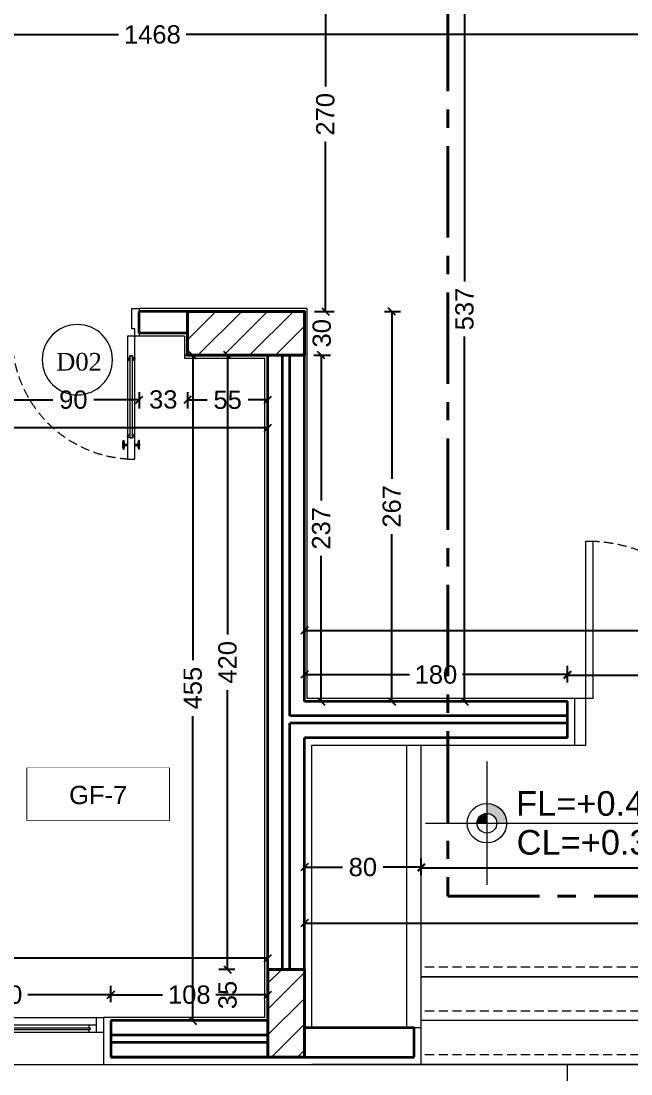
# Model space of a CAD drawing. Header units: inches. Extents: x -580639 to 179052, y 0 to 152898.
# Drawn here: x -344664 to -340492, y 130165 to 137366 of the extents above; entities that cross this region are included whole.
import ezdxf

# ---------------------------------------------------------------- set-up
doc = ezdxf.new("R2010")
doc.units = ezdxf.units.IN
doc.header["$LTSCALE"] = 500
doc.header["$MEASUREMENT"] = 0
doc.set_wipeout_variables(frame=1)
for name, pattern in [('ACAD_ISO03W100', [30, 12, -18]), ('CENTER', [2, 1.25, -0.25, 0.25, -0.25]), ('DASHDOTX2', [2, 1, -0.5, 0, -0.5]), ('HIDDEN2', [0.1875, 0.125, -0.0625])]:
    doc.linetypes.add(name, pattern=pattern)
for name, color, linetype, lineweight in [('1ATEXT', 3, 'Continuous', 20), ('A-0.2', 61, 'Continuous', 20), ('A-balc', 31, 'Continuous', 18), ('A-DOOR', 110, 'Continuous', 13), ('A-flor-sthn', 251, 'HIDDEN2', 9), ('A-wall', 52, 'Continuous', 35), ('col', 4, 'Continuous', 40), ('DIM', 8, 'Continuous', 18), ('fini', 11, 'Continuous', 13), ('ground floor', 8, 'Continuous', 20), ('Room reference', 50, 'Continuous', 13), ('WIN', 3, 'Continuous', 18)]:
    doc.layers.add(name, color=color, linetype=linetype, lineweight=lineweight)
doc.styles.add('50', font='arial.ttf', dxfattribs={"height": 125})
doc.styles.add('CURENT', font='sanss___.ttf')
doc.styles.add('ROMANS 2', font='times.ttf')
doc.dimstyles.new('DIM', dxfattribs={"dimscale": 50, "dimtxt": 125, "dimasz": 1, "dimexe": 1.2, "dimexo": 1, "dimgap": 1, "dimtad": 0, "dimtoh": 1, "dimdec": 0, "dimlfac": 0.1, "dimrnd": 1, "dimdsep": 46, "dimtxsty": '50', "dimblk": 'OBLIQUE', "dimcen": 0.09, "dimclrt": 8, "dimadec": 0, "dimazin": 0, "dimtfac": 1, "dimtdec": 0, "dimtix": 1, "dimtofl": 0, "dimtmove": 2, "dimatfit": 2, "dimfxl": 1, "dimfxlon": 1, "dimtzin": 0, "dimarcsym": 0})

# ---------------------------------------------------------------- blocks, each defined once
blk = doc.blocks.new('win')
at = {"layer": 'WIN'}
for p, q in [((-725, 35), (675, 35)), ((-725, 35), (-725, -65)), ((-675, 35), (-675, -65)), ((-635, 15), (-40, 15)), ((-635, 15), (-635, 5)), ((-635, 5), (-50, 5)), ((-635, 5), (-40, 5)), ((-625, 35), (-625, 15)), ((-625, 5), (-625, -15)), ((-50, 15), (-50, 35)), ((-50, -65), (-50, 5)), ((-40, 5), (-40, 15)), ((0, -35), (0, 35)), ((625, 35), (625, -65)), ((675, 35), (675, -65)), ((-725, -65), (675, -65)), ((-675, -15), (-50, -15)), ((-50, -15), (625, -15)), ((-10, -35), (585, -35)), ((-10, -35), (585, -35)), ((-10, -45), (-10, -35)), ((-10, -45), (585, -45)), ((0, -65), (0, -45)), ((575, -15), (575, -35)), ((575, -45), (575, -65)), ((585, -35), (585, -45))]:
    blk.add_line(p, q, dxfattribs=at)
blk = doc.blocks.new('_Oblique')
at = {"color": 0, "linetype": 'ByBlock', "lineweight": -2}
blk.add_line((-0.5, -0.5), (0.5, 0.5), dxfattribs=at)
blk = doc.blocks.new('*D1135')
at = {"layer": 'Defpoints', "color": 0, "transparency": 16777216}
for p in [(-337525.8, 131574.7), (-341925.8, 130895.5), (-337525.8, 130895.5)]:
    blk.add_point(p, dxfattribs=at)
at = {"layer": 'DIM', "color": 0, "lineweight": -2, "transparency": 16777216}
for p, q in [((-341925.8, 131524.7), (-341925.8, 131634.7)), ((-337525.8, 131524.7), (-337525.8, 131634.7)), ((-341925.8, 131574.7), (-339916.2, 131574.7)), ((-337525.8, 131574.7), (-339535.4, 131574.7))]:
    blk.add_line(p, q, dxfattribs=at)
at = {"layer": 'DIM', "color": 0, "lineweight": -2, "transparency": 16777216, "xscale": 50, "yscale": 50, "zscale": 50, "rotation": 180}
blk.add_blockref('_Oblique', (-341925.8, 131574.7), dxfattribs=at)
at = {"layer": 'DIM', "color": 0, "lineweight": -2, "transparency": 16777216, "xscale": 50, "yscale": 50, "zscale": 50}
blk.add_blockref('_Oblique', (-337525.8, 131574.7), dxfattribs=at)
at = {"layer": 'DIM', "color": 8, "transparency": 16777216, "insert": (-339725.8, 131574.7), "char_height": 125, "attachment_point": 5, "style": '50'}
blk.add_mtext('440', dxfattribs=at)
blk = doc.blocks.new('*D1136')
at = {"layer": 'Defpoints', "color": 0, "transparency": 16777216}
for p in [(-342725.8, 131579.7), (-342725.8, 131579.7), (-341925.8, 131579.7)]:
    blk.add_point(p, dxfattribs=at)
at = {"layer": 'DIM', "color": 0, "lineweight": -2, "transparency": 16777216}
for p, q in [((-342725.8, 131579.7), (-342725.8, 131639.7)), ((-341925.8, 131579.7), (-341925.8, 131639.7)), ((-342725.8, 131579.7), (-342465.2, 131579.7)), ((-341925.8, 131579.7), (-342186.4, 131579.7))]:
    blk.add_line(p, q, dxfattribs=at)
at = {"layer": 'DIM', "color": 0, "lineweight": -2, "transparency": 16777216, "xscale": 50, "yscale": 50, "zscale": 50, "rotation": 180}
blk.add_blockref('_Oblique', (-342725.8, 131579.7), dxfattribs=at)
at = {"layer": 'DIM', "color": 0, "lineweight": -2, "transparency": 16777216, "xscale": 50, "yscale": 50, "zscale": 50}
blk.add_blockref('_Oblique', (-341925.8, 131579.7), dxfattribs=at)
at = {"layer": 'DIM', "color": 8, "transparency": 16777216, "insert": (-342325.8, 131579.7), "char_height": 125, "attachment_point": 5, "style": '50'}
blk.add_mtext('80', dxfattribs=at)
blk = doc.blocks.new('A$C7E7140D5')
at = {"layer": '1ATEXT'}
for points in [[(51.84, -34.44), (56.64, -34.44, 0.414214), (47.04, -24.84), (47.04, -29.64, -0.414214)], [(51.84, -34.44), (56.64, -34.44, 0.414214), (47.04, -24.84), (47.04, -29.64, -0.414214)], [(47.04, -34.44), (47.04, -29.64, 0.414214), (42.24, -34.44)], [(47.04, -34.44), (47.04, -29.64, 0.414214), (42.24, -34.44)]]:
    blk.add_hatch(color=256, dxfattribs=at).paths.add_polyline_path(points)
for p, q in [((47.04, -4.44), (47.04, -64.44)), ((17.04, -34.44), (142.04, -34.44))]:
    blk.add_line(p, q, dxfattribs=at)
for radius in [9.6, 4.8]:
    blk.add_circle((47.04, -34.44), radius, dxfattribs=at)
blk = doc.blocks.new('SYL')
at = {"layer": '1ATEXT', "color": 3}
blk.add_blockref('A$C7E7140D5', (-47.04, 34.44), dxfattribs=at)
at = {"layer": '1ATEXT', "color": 3, "style": 'CURENT'}
for tag, p in [('FL=0.00', (14.19, 3.62)), ('CL=0.00', (14.45, -15.31))]:
    blk.add_attdef(tag, p, '', height=12, dxfattribs=at)
blk = doc.blocks.new('DOOO')
at = {"layer": 'Room reference'}
blk.add_circle((0, 0), 240.4, dxfattribs=at)
at = {"layer": 'Room reference', "style": 'ROMANS 2'}
blk.add_attdef('D02', (-144.8, -44), '', height=120.2, rotation=360, dxfattribs=at)
blk = doc.blocks.new('*D1171')
at = {"layer": 'Defpoints', "color": 0, "transparency": 16777216}
for p in [(-342725.8, 131196.4), (-336405.7, 131196.4), (-336405.7, 131196.4)]:
    blk.add_point(p, dxfattribs=at)
at = {"layer": 'DIM', "color": 0, "lineweight": -2, "transparency": 16777216}
for p, q in [((-342725.8, 131196.4), (-342725.8, 131256.4)), ((-342725.8, 131196.4), (-339753.5, 131196.4)), ((-336405.7, 131196.4), (-339378, 131196.4)), ((-336405.7, 131196.4), (-336405.7, 131256.4))]:
    blk.add_line(p, q, dxfattribs=at)
at = {"layer": 'DIM', "color": 0, "lineweight": -2, "transparency": 16777216, "xscale": 50, "yscale": 50, "zscale": 50, "rotation": 180}
blk.add_blockref('_Oblique', (-342725.8, 131196.4), dxfattribs=at)
at = {"layer": 'DIM', "color": 0, "lineweight": -2, "transparency": 16777216, "xscale": 50, "yscale": 50, "zscale": 50}
blk.add_blockref('_Oblique', (-336405.7, 131196.4), dxfattribs=at)
at = {"layer": 'DIM', "color": 8, "transparency": 16777216, "insert": (-339565.8, 131196.4), "char_height": 125, "attachment_point": 5, "style": '50'}
blk.add_mtext('632', dxfattribs=at)
blk = doc.blocks.new('*D1172')
at = {"layer": 'Defpoints', "color": 0, "transparency": 16777216}
for p in [(-340925.8, 132896.2), (-342725.8, 132713.5), (-340925.8, 132713.5)]:
    blk.add_point(p, dxfattribs=at)
at = {"layer": 'DIM', "color": 0, "lineweight": -2, "transparency": 16777216}
for p, q in [((-342725.8, 132846.2), (-342725.8, 132956.2)), ((-340925.8, 132846.2), (-340925.8, 132956.2)), ((-342725.8, 132896.2), (-342007.8, 132896.2)), ((-340925.8, 132896.2), (-341643.8, 132896.2))]:
    blk.add_line(p, q, dxfattribs=at)
at = {"layer": 'DIM', "color": 0, "lineweight": -2, "transparency": 16777216, "xscale": 50, "yscale": 50, "zscale": 50, "rotation": 180}
blk.add_blockref('_Oblique', (-342725.8, 132896.2), dxfattribs=at)
at = {"layer": 'DIM', "color": 0, "lineweight": -2, "transparency": 16777216, "xscale": 50, "yscale": 50, "zscale": 50}
blk.add_blockref('_Oblique', (-340925.8, 132896.2), dxfattribs=at)
at = {"layer": 'DIM', "color": 8, "transparency": 16777216, "insert": (-341825.8, 132896.2), "char_height": 125, "attachment_point": 5, "style": '50'}
blk.add_mtext('180', dxfattribs=at)
blk = doc.blocks.new('*D1173')
at = {"layer": 'Defpoints', "color": 0, "transparency": 16777216}
for p in [(-338525.8, 132892.8), (-340925.8, 132713.5), (-338525.8, 132713.5)]:
    blk.add_point(p, dxfattribs=at)
at = {"layer": 'DIM', "color": 0, "lineweight": -2, "transparency": 16777216}
for p, q in [((-340925.8, 132842.8), (-340925.8, 132952.8)), ((-338525.8, 132842.8), (-338525.8, 132952.8)), ((-340925.8, 132892.8), (-339914.7, 132892.8)), ((-338525.8, 132892.8), (-339536.9, 132892.8))]:
    blk.add_line(p, q, dxfattribs=at)
at = {"layer": 'DIM', "color": 0, "lineweight": -2, "transparency": 16777216, "xscale": 50, "yscale": 50, "zscale": 50, "rotation": 180}
blk.add_blockref('_Oblique', (-340925.8, 132892.8), dxfattribs=at)
at = {"layer": 'DIM', "color": 0, "lineweight": -2, "transparency": 16777216, "xscale": 50, "yscale": 50, "zscale": 50}
blk.add_blockref('_Oblique', (-338525.8, 132892.8), dxfattribs=at)
at = {"layer": 'DIM', "color": 8, "transparency": 16777216, "insert": (-339725.8, 132892.8), "char_height": 125, "attachment_point": 5, "style": '50'}
blk.add_mtext('240', dxfattribs=at)
blk = doc.blocks.new('*D1175')
at = {"layer": 'Defpoints', "color": 0, "transparency": 16777216}
for p in [(-336155.7, 133198.3), (-342725.8, 132713.5), (-336155.7, 132713.5)]:
    blk.add_point(p, dxfattribs=at)
at = {"layer": 'DIM', "color": 0, "lineweight": -2, "transparency": 16777216}
for p, q in [((-342725.8, 133148.3), (-342725.8, 133258.3)), ((-336155.7, 133148.3), (-336155.7, 133258.3)), ((-342725.8, 133198.3), (-339629.2, 133198.3)), ((-336155.7, 133198.3), (-339252.3, 133198.3))]:
    blk.add_line(p, q, dxfattribs=at)
at = {"layer": 'DIM', "color": 0, "lineweight": -2, "transparency": 16777216, "xscale": 50, "yscale": 50, "zscale": 50, "rotation": 180}
blk.add_blockref('_Oblique', (-342725.8, 133198.3), dxfattribs=at)
at = {"layer": 'DIM', "color": 0, "lineweight": -2, "transparency": 16777216, "xscale": 50, "yscale": 50, "zscale": 50}
blk.add_blockref('_Oblique', (-336155.7, 133198.3), dxfattribs=at)
at = {"layer": 'DIM', "color": 8, "transparency": 16777216, "insert": (-339440.8, 133198.3), "char_height": 125, "attachment_point": 5, "style": '50'}
blk.add_mtext('657', dxfattribs=at)
blk = doc.blocks.new('*D1176')
at = {"layer": 'Defpoints', "color": 0, "transparency": 16777216}
for p in [(-342725.8, 135380.5), (-342127.9, 135380.5), (-342725.8, 132713.5)]:
    blk.add_point(p, dxfattribs=at)
at = {"layer": 'DIM', "color": 0, "lineweight": -2, "transparency": 16777216}
for p, q in [((-342177.9, 135380.5), (-342067.9, 135380.5)), ((-342127.9, 135380.5), (-342127.9, 134236.2)), ((-342127.9, 132713.5), (-342127.9, 133857.9)), ((-342177.9, 132713.5), (-342067.9, 132713.5))]:
    blk.add_line(p, q, dxfattribs=at)
at = {"layer": 'DIM', "color": 0, "lineweight": -2, "transparency": 16777216, "xscale": 50, "yscale": 50, "zscale": 50}
for p, rotation in [((-342127.9, 135380.5), 90), ((-342127.9, 132713.5), 270)]:
    blk.add_blockref('_Oblique', p, dxfattribs=dict(at, rotation=rotation))
at = {"layer": 'DIM', "color": 8, "transparency": 16777216, "insert": (-342127.9, 134047), "char_height": 125, "attachment_point": 5, "rotation": 90, "style": '50'}
blk.add_mtext('267', dxfattribs=at)
blk = doc.blocks.new('*D1177')
at = {"layer": 'Defpoints', "color": 0, "transparency": 16777216}
for p in [(-342725.8, 135080.5), (-342610.5, 135080.5), (-342725.8, 132713.5)]:
    blk.add_point(p, dxfattribs=at)
at = {"layer": 'DIM', "color": 0, "lineweight": -2, "transparency": 16777216}
for p, q in [((-342660.5, 135080.5), (-342550.5, 135080.5)), ((-342610.5, 135080.5), (-342610.5, 134086.2)), ((-342610.5, 132713.5), (-342610.5, 133707.9)), ((-342660.5, 132713.5), (-342550.5, 132713.5))]:
    blk.add_line(p, q, dxfattribs=at)
at = {"layer": 'DIM', "color": 0, "lineweight": -2, "transparency": 16777216, "xscale": 50, "yscale": 50, "zscale": 50}
for p, rotation in [((-342610.5, 135080.5), 90), ((-342610.5, 132713.5), 270)]:
    blk.add_blockref('_Oblique', p, dxfattribs=dict(at, rotation=rotation))
at = {"layer": 'DIM', "color": 8, "transparency": 16777216, "insert": (-342610.5, 133897), "char_height": 125, "attachment_point": 5, "rotation": 90, "style": '50'}
blk.add_mtext('237', dxfattribs=at)
blk = doc.blocks.new('*D1178')
at = {"layer": 'Defpoints', "color": 0, "transparency": 16777216}
for p in [(-342725.8, 135380.5), (-342606.6, 135380.5), (-342725.8, 135081.2)]:
    blk.add_point(p, dxfattribs=at)
at = {"layer": 'DIM', "color": 0, "lineweight": -2, "transparency": 16777216}
for p, q in [((-342656.6, 135380.5), (-342546.6, 135380.5)), ((-342656.6, 135081.2), (-342546.6, 135081.2))]:
    blk.add_line(p, q, dxfattribs=at)
at = {"layer": 'DIM', "color": 8, "transparency": 16777216, "insert": (-342606.6, 135230.8), "char_height": 125, "attachment_point": 5, "rotation": 90, "style": '50'}
blk.add_mtext('30', dxfattribs=at)
blk = doc.blocks.new('*D1207')
at = {"layer": 'Defpoints', "color": 0, "transparency": 16777216}
for p in [(-344050.8, 130707.2), (-344050.8, 130530.5), (-342975.8, 130530.5)]:
    blk.add_point(p, dxfattribs=at)
at = {"layer": 'DIM', "color": 0, "lineweight": -2, "transparency": 16777216}
for p, q in [((-344050.8, 130657.2), (-344050.8, 130767.2)), ((-342975.8, 130657.2), (-342975.8, 130767.2)), ((-344050.8, 130707.2), (-343695.6, 130707.2)), ((-342975.8, 130707.2), (-343331, 130707.2))]:
    blk.add_line(p, q, dxfattribs=at)
at = {"layer": 'DIM', "color": 0, "lineweight": -2, "transparency": 16777216, "xscale": 50, "yscale": 50, "zscale": 50, "rotation": 180}
blk.add_blockref('_Oblique', (-344050.8, 130707.2), dxfattribs=at)
at = {"layer": 'DIM', "color": 0, "lineweight": -2, "transparency": 16777216, "xscale": 50, "yscale": 50, "zscale": 50}
blk.add_blockref('_Oblique', (-342975.8, 130707.2), dxfattribs=at)
at = {"layer": 'DIM', "color": 8, "transparency": 16777216, "insert": (-343513.3, 130707.2), "char_height": 125, "attachment_point": 5, "style": '50'}
blk.add_mtext('108', dxfattribs=at)
blk = doc.blocks.new('*D1208')
at = {"layer": 'Defpoints', "color": 0, "transparency": 16777216}
for p in [(-344050.8, 130707.2), (-345550.8, 130530.5), (-344050.8, 130530.5)]:
    blk.add_point(p, dxfattribs=at)
at = {"layer": 'DIM', "color": 0, "lineweight": -2, "transparency": 16777216}
for p, q in [((-345550.8, 130657.2), (-345550.8, 130767.2)), ((-344050.8, 130657.2), (-344050.8, 130767.2)), ((-345550.8, 130707.2), (-344982.8, 130707.2)), ((-344050.8, 130707.2), (-344618.8, 130707.2))]:
    blk.add_line(p, q, dxfattribs=at)
at = {"layer": 'DIM', "color": 0, "lineweight": -2, "transparency": 16777216, "xscale": 50, "yscale": 50, "zscale": 50, "rotation": 180}
blk.add_blockref('_Oblique', (-345550.8, 130707.2), dxfattribs=at)
at = {"layer": 'DIM', "color": 0, "lineweight": -2, "transparency": 16777216, "xscale": 50, "yscale": 50, "zscale": 50}
blk.add_blockref('_Oblique', (-344050.8, 130707.2), dxfattribs=at)
at = {"layer": 'DIM', "color": 8, "transparency": 16777216, "insert": (-344800.8, 130707.2), "char_height": 125, "attachment_point": 5, "style": '50'}
blk.add_mtext('150', dxfattribs=at)
blk = doc.blocks.new('*D1214')
at = {"layer": 'Defpoints', "color": 0, "transparency": 16777216}
for p in [(-342975.8, 130956.6), (-351055.7, 130530.5), (-342975.8, 130530.5)]:
    blk.add_point(p, dxfattribs=at)
at = {"layer": 'DIM', "color": 0, "lineweight": -2, "transparency": 16777216}
for p, q in [((-351055.7, 130906.6), (-351055.7, 131016.6)), ((-342975.8, 130906.6), (-342975.8, 131016.6)), ((-351055.7, 130956.6), (-347204.1, 130956.6)), ((-342975.8, 130956.6), (-346827.5, 130956.6))]:
    blk.add_line(p, q, dxfattribs=at)
at = {"layer": 'DIM', "color": 0, "lineweight": -2, "transparency": 16777216, "xscale": 50, "yscale": 50, "zscale": 50, "rotation": 180}
blk.add_blockref('_Oblique', (-351055.7, 130956.6), dxfattribs=at)
at = {"layer": 'DIM', "color": 0, "lineweight": -2, "transparency": 16777216, "xscale": 50, "yscale": 50, "zscale": 50}
blk.add_blockref('_Oblique', (-342975.8, 130956.6), dxfattribs=at)
at = {"layer": 'DIM', "color": 8, "transparency": 16777216, "insert": (-347015.8, 130956.6), "char_height": 125, "attachment_point": 5, "style": '50'}
blk.add_mtext('808', dxfattribs=at)
blk = doc.blocks.new('*D1224')
at = {"layer": 'Defpoints', "color": 0, "transparency": 16777216}
for p in [(-344756.4, 134984.2), (-343856.4, 134984.2), (-343856.4, 134776)]:
    blk.add_point(p, dxfattribs=at)
at = {"layer": 'DIM', "color": 0, "lineweight": -2, "transparency": 16777216}
for p, q in [((-344756.4, 134826), (-344756.4, 134716)), ((-343856.4, 134826), (-343856.4, 134716)), ((-344756.4, 134776), (-344445.7, 134776)), ((-343856.4, 134776), (-344167.1, 134776))]:
    blk.add_line(p, q, dxfattribs=at)
at = {"layer": 'DIM', "color": 0, "lineweight": -2, "transparency": 16777216, "xscale": 50, "yscale": 50, "zscale": 50, "rotation": 180}
blk.add_blockref('_Oblique', (-344756.4, 134776), dxfattribs=at)
at = {"layer": 'DIM', "color": 0, "lineweight": -2, "transparency": 16777216, "xscale": 50, "yscale": 50, "zscale": 50}
blk.add_blockref('_Oblique', (-343856.4, 134776), dxfattribs=at)
at = {"layer": 'DIM', "color": 8, "transparency": 16777216, "insert": (-344306.4, 134776), "char_height": 125, "attachment_point": 5, "style": '50'}
blk.add_mtext('90', dxfattribs=at)
blk = doc.blocks.new('*D1225')
at = {"layer": 'Defpoints', "color": 0, "transparency": 16777216}
for p in [(-343856.4, 134984.2), (-343525.8, 134984.2), (-343525.8, 134777.6)]:
    blk.add_point(p, dxfattribs=at)
at = {"layer": 'DIM', "color": 0, "lineweight": -2, "transparency": 16777216}
for p, q in [((-343856.4, 134827.6), (-343856.4, 134717.6)), ((-343525.8, 134827.6), (-343525.8, 134717.6))]:
    blk.add_line(p, q, dxfattribs=at)
at = {"layer": 'DIM', "color": 8, "transparency": 16777216, "insert": (-343691.1, 134777.6), "char_height": 125, "attachment_point": 5, "style": '50'}
blk.add_mtext('33', dxfattribs=at)
blk = doc.blocks.new('*D1226')
at = {"layer": 'Defpoints', "color": 0, "transparency": 16777216}
for p in [(-343525.8, 134834.2), (-342975.8, 134834.2), (-342975.8, 134775.3)]:
    blk.add_point(p, dxfattribs=at)
at = {"layer": 'DIM', "color": 0, "lineweight": -2, "transparency": 16777216}
for p, q in [((-343525.8, 134784.2), (-343525.8, 134715.3)), ((-343525.8, 134775.3), (-343390.8, 134775.3)), ((-342975.8, 134775.3), (-343110.8, 134775.3)), ((-342975.8, 134784.2), (-342975.8, 134715.3))]:
    blk.add_line(p, q, dxfattribs=at)
at = {"layer": 'DIM', "color": 0, "lineweight": -2, "transparency": 16777216, "xscale": 50, "yscale": 50, "zscale": 50, "rotation": 180}
blk.add_blockref('_Oblique', (-343525.8, 134775.3), dxfattribs=at)
at = {"layer": 'DIM', "color": 0, "lineweight": -2, "transparency": 16777216, "xscale": 50, "yscale": 50, "zscale": 50}
blk.add_blockref('_Oblique', (-342975.8, 134775.3), dxfattribs=at)
at = {"layer": 'DIM', "color": 8, "transparency": 16777216, "insert": (-343250.8, 134775.3), "char_height": 125, "attachment_point": 5, "style": '50'}
blk.add_mtext('55', dxfattribs=at)
blk = doc.blocks.new('*D1227')
at = {"layer": 'Defpoints', "color": 0, "transparency": 16777216}
for p in [(-351105.7, 134644.8), (-342975.8, 134644.8), (-342975.8, 134585)]:
    blk.add_point(p, dxfattribs=at)
at = {"layer": 'DIM', "color": 0, "lineweight": -2, "transparency": 16777216}
for p, q in [((-351105.7, 134594.8), (-351105.7, 134525)), ((-351105.7, 134585), (-347228.9, 134585)), ((-342975.8, 134585), (-346852.6, 134585)), ((-342975.8, 134594.8), (-342975.8, 134525))]:
    blk.add_line(p, q, dxfattribs=at)
at = {"layer": 'DIM', "color": 0, "lineweight": -2, "transparency": 16777216, "xscale": 50, "yscale": 50, "zscale": 50, "rotation": 180}
blk.add_blockref('_Oblique', (-351105.7, 134585), dxfattribs=at)
at = {"layer": 'DIM', "color": 0, "lineweight": -2, "transparency": 16777216, "xscale": 50, "yscale": 50, "zscale": 50}
blk.add_blockref('_Oblique', (-342975.8, 134585), dxfattribs=at)
at = {"layer": 'DIM', "color": 8, "transparency": 16777216, "insert": (-347040.8, 134585), "char_height": 125, "attachment_point": 5, "style": '50'}
blk.add_mtext('813', dxfattribs=at)
blk = doc.blocks.new('*D1228')
at = {"layer": 'Defpoints', "color": 0, "transparency": 16777216}
for p in [(-342975.8, 135080.5), (-343251.6, 130880.5), (-342975.8, 130880.5)]:
    blk.add_point(p, dxfattribs=at)
at = {"layer": 'DIM', "color": 0, "lineweight": -2, "transparency": 16777216}
for p, q in [((-343201.6, 135080.5), (-343311.6, 135080.5)), ((-343251.6, 135080.5), (-343251.6, 133170.9)), ((-343251.6, 130880.5), (-343251.6, 132790.1)), ((-343201.6, 130880.5), (-343311.6, 130880.5))]:
    blk.add_line(p, q, dxfattribs=at)
at = {"layer": 'DIM', "color": 0, "lineweight": -2, "transparency": 16777216, "xscale": 50, "yscale": 50, "zscale": 50}
for p, rotation in [((-343251.6, 135080.5), 90), ((-343251.6, 130880.5), 270)]:
    blk.add_blockref('_Oblique', p, dxfattribs=dict(at, rotation=rotation))
at = {"layer": 'DIM', "color": 8, "transparency": 16777216, "insert": (-343251.6, 132980.5), "char_height": 125, "attachment_point": 5, "rotation": 90, "style": '50'}
blk.add_mtext('420', dxfattribs=at)
blk = doc.blocks.new('*D1229')
at = {"layer": 'Defpoints', "color": 0, "transparency": 16777216}
for p in [(-342975.8, 130880.5), (-343251, 130530.5), (-342975.8, 130530.5)]:
    blk.add_point(p, dxfattribs=at)
at = {"layer": 'DIM', "color": 0, "lineweight": -2, "transparency": 16777216}
for p, q in [((-343201, 130880.5), (-343311, 130880.5)), ((-343201, 130530.5), (-343311, 130530.5))]:
    blk.add_line(p, q, dxfattribs=at)
at = {"layer": 'DIM', "color": 8, "transparency": 16777216, "insert": (-343251, 130705.5), "char_height": 125, "attachment_point": 5, "rotation": 90, "style": '50'}
blk.add_mtext('35', dxfattribs=at)
blk = doc.blocks.new('*D1230')
at = {"layer": 'Defpoints', "color": 0, "transparency": 16777216}
for p in [(-343489.3, 135079.2), (-343489.3, 135079.2), (-343489.3, 130529.2)]:
    blk.add_point(p, dxfattribs=at)
at = {"layer": 'DIM', "color": 0, "lineweight": -2, "transparency": 16777216}
for p, q in [((-343489.3, 135079.2), (-343549.3, 135079.2)), ((-343489.3, 135079.2), (-343489.3, 132995.3)), ((-343489.3, 130529.2), (-343489.3, 132613.1)), ((-343489.3, 130529.2), (-343549.3, 130529.2))]:
    blk.add_line(p, q, dxfattribs=at)
at = {"layer": 'DIM', "color": 0, "lineweight": -2, "transparency": 16777216, "xscale": 50, "yscale": 50, "zscale": 50}
for p, rotation in [((-343489.3, 135079.2), 90), ((-343489.3, 130529.2), 270)]:
    blk.add_blockref('_Oblique', p, dxfattribs=dict(at, rotation=rotation))
at = {"layer": 'DIM', "color": 8, "transparency": 16777216, "insert": (-343489.3, 132804.2), "char_height": 125, "attachment_point": 5, "rotation": 90, "style": '50'}
blk.add_mtext('455', dxfattribs=at)
blk = doc.blocks.new('*D1231')
at = {"layer": 'Defpoints', "color": 0, "transparency": 16777216}
for p in [(-342703, 138076.4), (-342582.2, 138076.4), (-342725.8, 135380.5)]:
    blk.add_point(p, dxfattribs=at)
at = {"layer": 'DIM', "color": 0, "lineweight": -2, "transparency": 16777216}
for p, q in [((-342632.2, 138076.4), (-342522.2, 138076.4)), ((-342582.2, 138076.4), (-342582.2, 136917.4)), ((-342582.2, 135380.5), (-342582.2, 136539.5)), ((-342632.2, 135380.5), (-342522.2, 135380.5))]:
    blk.add_line(p, q, dxfattribs=at)
at = {"layer": 'DIM', "color": 0, "lineweight": -2, "transparency": 16777216, "xscale": 50, "yscale": 50, "zscale": 50}
for p, rotation in [((-342582.2, 138076.4), 90), ((-342582.2, 135380.5), 270)]:
    blk.add_blockref('_Oblique', p, dxfattribs=dict(at, rotation=rotation))
at = {"layer": 'DIM', "color": 8, "transparency": 16777216, "insert": (-342582.2, 136728.4), "char_height": 125, "attachment_point": 5, "rotation": 90, "style": '50'}
blk.add_mtext('270', dxfattribs=at)
blk = doc.blocks.new('*D1232')
at = {"layer": 'Defpoints', "color": 0, "transparency": 16777216}
for p in [(-341630.4, 138080.5), (-341630.4, 138080.5), (-341630.4, 132713.5)]:
    blk.add_point(p, dxfattribs=at)
at = {"layer": 'DIM', "color": 0, "lineweight": -2, "transparency": 16777216}
for p, q in [((-341630.4, 138080.5), (-341690.4, 138080.5)), ((-341630.4, 138080.5), (-341630.4, 135585.1)), ((-341630.4, 132713.5), (-341630.4, 135208.9)), ((-341630.4, 132713.5), (-341690.4, 132713.5))]:
    blk.add_line(p, q, dxfattribs=at)
at = {"layer": 'DIM', "color": 0, "lineweight": -2, "transparency": 16777216, "xscale": 50, "yscale": 50, "zscale": 50}
for p, rotation in [((-341630.4, 138080.5), 90), ((-341630.4, 132713.5), 270)]:
    blk.add_blockref('_Oblique', p, dxfattribs=dict(at, rotation=rotation))
at = {"layer": 'DIM', "color": 8, "transparency": 16777216, "insert": (-341630.4, 135397), "char_height": 125, "attachment_point": 5, "rotation": 90, "style": '50'}
blk.add_mtext('537', dxfattribs=at)
blk = doc.blocks.new('*D1237')
at = {"layer": 'Defpoints', "color": 0, "transparency": 16777216}
for p in [(-336425.7, 137274.1), (-351105.7, 136981.5), (-336425.7, 136981.5)]:
    blk.add_point(p, dxfattribs=at)
at = {"layer": 'DIM', "color": 0, "lineweight": -2, "transparency": 16777216}
for p, q in [((-351105.7, 137224.1), (-351105.7, 137334.1)), ((-336425.7, 137224.1), (-336425.7, 137334.1)), ((-351105.7, 137274.1), (-343996.6, 137274.1)), ((-336425.7, 137274.1), (-343534.8, 137274.1))]:
    blk.add_line(p, q, dxfattribs=at)
at = {"layer": 'DIM', "color": 0, "lineweight": -2, "transparency": 16777216, "xscale": 50, "yscale": 50, "zscale": 50, "rotation": 180}
blk.add_blockref('_Oblique', (-351105.7, 137274.1), dxfattribs=at)
at = {"layer": 'DIM', "color": 0, "lineweight": -2, "transparency": 16777216, "xscale": 50, "yscale": 50, "zscale": 50}
blk.add_blockref('_Oblique', (-336425.7, 137274.1), dxfattribs=at)
at = {"layer": 'DIM', "color": 8, "transparency": 16777216, "insert": (-343765.7, 137274.1), "char_height": 125, "attachment_point": 5, "style": '50'}
blk.add_mtext('1468', dxfattribs=at)
blk = doc.blocks.new('SECTIO B-B')
at = {"layer": 'col', "linetype": 'CENTER'}
for p, q in [((-18370, 11128.6), (-18370, 0)), ((-18370, 0), (-1746.5, 0))]:
    blk.add_line(p, q, dxfattribs=at)

msp = doc.modelspace()

# ---------------------------------------------------------------- hatches: boundary and pattern name
at = {"layer": 'DIM', "transparency": 33554503}
h = msp.add_hatch(dxfattribs=at)
h.set_pattern_fill('ANSI31', color=256, scale=1000)
h.paths.add_polyline_path([(-351055.714, 131080.485), (-351355.714, 131080.485), (-351355.714, 130280.485), (-351055.714, 130280.485)])
h.paths.add_polyline_path([(-346625.794, 130530.485), (-347225.794, 130530.485), (-347225.794, 130280.485), (-346625.794, 130280.485)])
h.paths.add_polyline_path([(-342725.794, 130880.485), (-342975.794, 130880.485), (-342975.794, 130280.485), (-342725.794, 130280.485)])
h.paths.add_polyline_path([(-336105.714, 130530.485), (-336405.714, 130530.485), (-336405.714, 129730.485), (-336105.714, 129730.485)])
h.paths.add_polyline_path([(-336155.714, 135380.485), (-336405.714, 135380.485), (-336405.714, 134780.485), (-336155.714, 134780.485)])
h.paths.add_polyline_path([(-340605.714, 138380.485), (-341405.714, 138380.485), (-341405.714, 138080.485), (-340605.714, 138080.485)])
h.paths.add_polyline_path([(-336155.714, 138880.485), (-336405.714, 138880.485), (-336405.714, 138080.485), (-336155.714, 138080.485)])
h = msp.add_hatch(dxfattribs=at)
h.set_pattern_fill('ANSI31', color=256, scale=1000)
h.paths.add_polyline_path([(-346425.794, 135380.485), (-347225.794, 135380.485), (-347225.794, 135080.485), (-346425.794, 135080.485)])
h.paths.add_polyline_path([(-351105.714, 135380.485), (-351355.714, 135380.485), (-351355.714, 134780.485), (-351105.714, 134780.485)])
h.paths.add_polyline_path([(-342725.794, 135380.485), (-343525.794, 135380.485), (-343525.794, 135080.485), (-342725.794, 135080.485)])

# ---------------------------------------------------------------- linework, layer by layer
at = {"layer": 'A-0.2'}
msp.add_line((-345500.784, 130230.485), (-344100.784, 130230.857), dxfattribs=at)
at = {"layer": 'A-balc'}
for p, q in [((-342025.794, 130480.485), (-342025.794, 132413.43)), ((-341925.794, 130230.485), (-341925.794, 132413.43)), ((-341925.794, 130830.485), (-337525.794, 130830.485)), ((-337525.794, 130830.485), (-341925.794, 130830.485)), ((-337525.794, 130530.485), (-341925.794, 130530.485)), ((-336775.794, 130230.485), (-342675.794, 130230.485))]:
    msp.add_line(p, q, dxfattribs=at)
at = {"layer": 'A-DOOR'}
for p, q in [((-343935.647, 135055.468), (-343935.673, 134526.928)), ((-343935.647, 135062.08), (-343935.647, 135055.468)), ((-343935.647, 135062.08), (-343920.932, 135062.08)), ((-343926.603, 135043.558), (-343920.932, 135043.558)), ((-343886.401, 135062.08), (-343901.117, 135062.08)), ((-343895.446, 135043.558), (-343901.117, 135043.558)), ((-343886.427, 134520.315), (-343886.401, 135055.468)), ((-343886.401, 135062.08), (-343886.401, 135055.468)), ((-343935.673, 134520.315), (-343935.673, 134526.928)), ((-343935.673, 134520.315), (-343920.957, 134520.315)), ((-343926.629, 134538.838), (-343920.957, 134538.838)), ((-343895.471, 134538.838), (-343901.143, 134538.838)), ((-343886.427, 134520.315), (-343901.143, 134520.315)), ((-343965.66, 134498.203), (-343960.66, 134498.203)), ((-343965.66, 134498.203), (-343965.66, 134438.203)), ((-343965.66, 134438.203), (-343960.66, 134438.203)), ((-343960.66, 134498.203), (-343960.66, 134438.203)), ((-343955.823, 134463.203), (-343935.659, 134463.203)), ((-343955.768, 134473.203), (-343935.659, 134473.203)), ((-343955.66, 134468.203), (-343935.659, 134468.203)), ((-343886.44, 134472.703), (-343866.33, 134472.703)), ((-343886.44, 134467.703), (-343866.439, 134467.703)), ((-343886.44, 134462.703), (-343866.276, 134462.703)), ((-343856.44, 134498.203), (-343861.44, 134498.203)), ((-343861.44, 134498.203), (-343861.44, 134438.203)), ((-343856.44, 134438.203), (-343861.44, 134438.203)), ((-343856.44, 134498.203), (-343856.44, 134438.203)), ((-340800.794, 132733.43), (-340800.794, 133808.43)), ((-340800.794, 133808.43), (-340750.794, 133808.43)), ((-340750.794, 132733.43), (-340750.794, 133808.43)), ((-340800.794, 132733.43), (-340875.794, 132733.43)), ((-340750.794, 132733.43), (-340875.794, 132733.43)), ((-340800.794, 132413.43), (-340800.794, 132733.43)), ((-340875.794, 132413.43), (-340800.794, 132413.43))]:
    msp.add_line(p, q, dxfattribs=at)
for points in [[(-343856.427, 135210.485), (-343886.427, 135210.485), (-343886.427, 135260.485), (-343906.427, 135260.485), (-343906.427, 135400.485), (-343856.427, 135400.485), (-343856.427, 135210.485)], [(-343886.427, 135062.016), (-343886.427, 135210.485), (-343935.647, 135210.485), (-343935.647, 135062.08)], [(-343920.932, 135043.558), (-343920.932, 135077.621), (-343901.117, 135077.621), (-343901.117, 135043.558)], [(-343935.673, 134520.315), (-343935.647, 134370.53), (-343886.427, 134370.485), (-343886.453, 134520.27)], [(-343920.957, 134538.838), (-343920.957, 134515.027), (-343901.143, 134515.027), (-343901.143, 134538.838)]]:
    msp.add_lwpolyline(points, dxfattribs=at)
msp.add_lwpolyline([(-343901.117, 135077.621), (-343920.932, 135077.621), (-343920.957, 134515.027), (-343901.143, 134515.027)], close=True, dxfattribs=at)
msp.add_circle((-343886.427, 135210.485), 5.015, dxfattribs=at)
at = {"layer": 'A-DOOR', "linetype": 'HIDDEN2'}
for centre, radius, start, end in [((-343886.427, 135210.485), 840, 180, 266.6407825), ((-340800.794, 132733.43), 1075, 0, 90)]:
    msp.add_arc(centre, radius, start, end, dxfattribs=at)
at = {"layer": 'A-DOOR'}
for centre, radius, start, end in [((-343937.905, 135044.364), 11.33, 355.916547, 78.5086247), ((-343884.144, 135044.364), 11.33, 101.4913753, 184.083453), ((-343937.93, 134538.031), 11.33, 281.4913753, 4.083453), ((-343884.17, 134538.031), 11.33, 175.916547, 258.5086247), ((-343878.16, 134468.203), 92.5, 161.0753556, 198.9246444), ((-344048.16, 134468.203), 92.5, 341.0753556, 18.9246444), ((-343773.94, 134468.203), 92.5, 161.0753556, 198.9246444), ((-343943.94, 134468.203), 92.5, 341.0753556, 18.9246444)]:
    msp.add_arc(centre, radius, start, end, dxfattribs=at)
at = {"layer": 'A-DOOR', "linetype": 'ACAD_ISO03W100', "ltscale": 0.005}
msp.add_arc((-343886.427, 135210.485), 840, 269.8953491, 270, dxfattribs=at)
at = {"layer": 'A-flor-sthn'}
for p, q in [((-337525.794, 130895.485), (-341925.794, 130895.485)), ((-337525.794, 130595.485), (-341925.794, 130595.485)), ((-337525.794, 130295.485), (-341925.794, 130295.485))]:
    msp.add_line(p, q, dxfattribs=at)
at = {"layer": 'A-wall'}
for p, q in [((-342725.794, 135380.485), (-343856.427, 135380.485)), ((-343856.427, 135230.485), (-343856.427, 135380.485)), ((-342725.794, 132713.53), (-342725.794, 135380.485)), ((-343525.794, 135230.485), (-343856.427, 135230.485)), ((-342975.794, 130530.485), (-342975.794, 135080.485)), ((-342875.794, 130880.485), (-342875.794, 135080.485)), ((-342825.794, 132613.53), (-342825.794, 135080.485)), ((-342725.794, 132713.53), (-342725.794, 133344.085)), ((-340925.794, 132713.53), (-342725.794, 132713.53)), ((-340925.794, 132463.53), (-340925.794, 132713.53)), ((-340925.794, 132613.53), (-342825.794, 132613.53)), ((-342825.794, 130880.485), (-342825.794, 132563.53)), ((-340925.794, 132563.53), (-342825.794, 132563.53)), ((-342725.794, 130280.485), (-342725.794, 132463.53)), ((-342725.794, 132086.685), (-342725.794, 132463.53)), ((-340925.794, 132463.53), (-342725.794, 132463.53)), ((-342975.794, 130530.485), (-344050.794, 130530.485)), ((-344050.794, 130530.485), (-344050.794, 130280.485)), ((-341975.794, 130480.485), (-342725.794, 130480.485)), ((-341975.794, 130280.485), (-341975.794, 130480.485)), ((-342975.794, 130430.485), (-344050.794, 130430.485)), ((-342975.794, 130380.485), (-344050.794, 130380.485)), ((-344050.794, 130280.485), (-342725.794, 130280.485)), ((-342725.794, 130280.485), (-344050.794, 130280.485)), ((-342725.794, 130280.485), (-344050.794, 130280.485)), ((-342725.794, 130280.485), (-344050.794, 130280.485)), ((-342725.794, 130280.485), (-341975.794, 130280.485))]:
    msp.add_line(p, q, dxfattribs=at)
at = {"layer": 'col'}
for points in [[(-343525.794, 135080.485), (-342725.794, 135080.485), (-342725.794, 135380.485), (-343525.794, 135380.485)], [(-342725.794, 130280.485), (-342725.794, 130880.485), (-342975.794, 130880.485), (-342975.794, 130280.485)]]:
    msp.add_lwpolyline(points, close=True, dxfattribs=at)
at = {"layer": 'fini'}
for p, q in [((-342725.794, 135400.485), (-343856.427, 135400.485)), ((-342705.794, 132733.53), (-342705.794, 135380.485)), ((-343545.794, 135210.485), (-343856.427, 135210.485)), ((-342995.794, 130550.485), (-342995.794, 135060.485)), ((-340900.794, 132733.43), (-342705.794, 132733.53)), ((-342995.794, 130550.485), (-344050.794, 130550.485))]:
    msp.add_line(p, q, dxfattribs=at)
for points in [[(-342705.794, 135060.485), (-342705.794, 135400.485), (-343545.794, 135400.485)], [(-343545.794, 135210.485), (-343545.794, 135060.485), (-342995.794, 135060.485)], [(-342675.794, 130480.485), (-342675.794, 132413.43), (-340875.794, 132413.43), (-340875.794, 132733.43), (-340900.794, 132733.43)], [(-344050.794, 130550.485), (-344100.794, 130550.485), (-344100.794, 130230.485), (-341925.794, 130230.485), (-341925.794, 130480.485), (-341975.794, 130480.485)]]:
    msp.add_lwpolyline(points, dxfattribs=at)
at = {"layer": 'ground floor', "linetype": 'DASHDOTX2'}
msp.add_line((-340925.714, 122880.485), (-340925.714, 130230.485), dxfattribs=at)
at = {"layer": 'Room reference'}
msp.add_lwpolyline([(-343651.938, 131899.598), (-344621.788, 131899.598), (-344621.788, 132259.598), (-343651.938, 132259.598)], close=True, dxfattribs=at)

# ---------------------------------------------------------------- block references
at = {"layer": '1ATEXT', "color": 3, "xscale": 14.04466159001456, "yscale": 14.04466159001456, "zscale": 14.04466159001456}
msp.add_blockref('SYL', (-341476.784, 131880.122), dxfattribs=at).add_auto_attribs({'CL=0.00': 'CL=+0.35', 'FL=0.00': 'FL=+0.45'})
at = {"layer": 'fini'}
msp.add_blockref('win', (-344775.794, 130515.485), dxfattribs=at)
at = {"layer": 'Room reference', "color": 2}
ref = msp.add_blockref('DOOO', (-344278.921, 135049.961), dxfattribs=dict(at, xscale=-1, rotation=180))
ref.add_attrib('D02', 'D02', (-344423.749, 134976.063), dxfattribs={"height": 120.211, "style": 'ROMANS 2'})

# ---------------------------------------------------------------- dimensions: what is measured, and where the dimension line sits
at = {"layer": 'DIM'}
for base, p1, p2, picture, middle in [((-342582.15, 138076.375), (-342725.794, 135380.485), (-342702.987, 138076.375), '*D1231', (-342582.15, 136728.43)), ((-341630.389, 138080.485), (-341630.389, 132713.53), (-341630.389, 138080.485), '*D1232', (-341630.389, 135397.008)), ((-342127.902, 135380.485), (-342725.794, 132713.53), (-342725.794, 135380.485), '*D1176', (-342127.902, 134047.008)), ((-342606.571, 135380.485), (-342725.794, 135081.154), (-342725.794, 135380.485), '*D1178', (-342606.571, 135230.82)), ((-343489.334, 135079.203), (-343489.334, 130529.203), (-343489.334, 135079.203), '*D1230', (-343489.334, 132804.203)), ((-343251.578, 130880.485), (-342975.794, 135080.485), (-342975.794, 130880.485), '*D1228', (-343251.578, 132980.485)), ((-342610.539, 135080.485), (-342725.794, 132713.53), (-342725.794, 135080.485), '*D1177', (-342610.539, 133897.008)), ((-343250.968, 130530.485), (-342975.794, 130880.485), (-342975.794, 130530.485), '*D1229', (-343250.968, 130705.485))]:
    dim = msp.add_linear_dim(base=base, p1=p1, p2=p2, angle=90, dimstyle='DIM', dxfattribs=at)
    dim.commit()
    dim.dimension.update_dxf_attribs({"geometry": picture, "text_midpoint": middle})
for base, p1, p2, picture, middle in [((-336425.714, 137274.055), (-351105.714, 136981.471), (-336425.714, 136981.471), '*D1237', (-343765.714, 137274.055)), ((-343856.427, 134775.97), (-344756.427, 134984.154), (-343856.427, 134984.154), '*D1224', (-344306.427, 134775.97)), ((-343525.794, 134777.556), (-343856.427, 134984.154), (-343525.794, 134984.154), '*D1225', (-343691.111, 134777.556)), ((-342975.794, 134775.306), (-343525.794, 134834.154), (-342975.794, 134834.154), '*D1226', (-343250.794, 134775.306)), ((-342975.794, 134584.973), (-351105.714, 134644.759), (-342975.794, 134644.759), '*D1227', (-347040.754, 134584.973)), ((-336155.714, 133198.344), (-342725.794, 132713.53), (-336155.714, 132713.53), '*D1175', (-339440.754, 133198.344)), ((-340925.794, 132896.167), (-342725.794, 132713.53), (-340925.794, 132713.53), '*D1172', (-341825.794, 132896.167)), ((-338525.794, 132892.774), (-340925.794, 132713.53), (-338525.794, 132713.53), '*D1173', (-339725.794, 132892.774)), ((-342725.794, 131579.693), (-341925.794, 131579.693), (-342725.794, 131579.693), '*D1136', (-342325.794, 131579.693)), ((-337525.794, 131574.693), (-341925.794, 130895.485), (-337525.794, 130895.485), '*D1135', (-339725.794, 131574.693)), ((-336405.714, 131196.356), (-342725.794, 131196.356), (-336405.714, 131196.356), '*D1171', (-339565.754, 131196.356)), ((-342975.794, 130956.637), (-351055.714, 130530.485), (-342975.794, 130530.485), '*D1214', (-347015.754, 130956.637)), ((-344050.794, 130707.163), (-345550.794, 130530.485), (-344050.794, 130530.485), '*D1208', (-344800.794, 130707.163)), ((-344050.794164061, 130707.162798518), (-342975.794164061, 130530.485430211), (-344050.794164061, 130530.485430211), '*D1207', (-343513.294164061, 130707.162798518))]:
    dim = msp.add_linear_dim(base=base, p1=p1, p2=p2, dimstyle='DIM', dxfattribs=at)
    dim.commit()
    dim.dimension.update_dxf_attribs({"geometry": picture, "text_midpoint": middle})

# ---------------------------------------------------------------- next in the draw order: wipeouts: each hides what was drawn before it
msp.add_wipeout([(-344621.788, 131899.598), (-344621.788, 132259.598), (-343651.938, 132259.598), (-343651.938, 131899.598)]).dxf.layer = 'Room reference'

# ---------------------------------------------------------------- next in the draw order: linework, layer by layer
msp.add_lwpolyline([(-351375.714, 130230.485), (-336455.794, 130230.485), (-336455.794, 126330.485), (-334901.834, 126330.485), (-334901.834, 125076.086), (-329901.834, 125076.086), (-329901.834, 126330.485), (-325855.714, 126330.485), (-325855.714, 135400.485), (-336135.714, 135400.485), (-336135.714, 145555.096), (-341425.714, 145555.096), (-341425.714, 143528.485), (-351375.714, 143528.485)], close=True, dxfattribs=at)

# ---------------------------------------------------------------- next in the draw order: block references
msp.add_blockref('SECTIO B-B', (-323373.515, 131382.077), dxfattribs=at)

# ---------------------------------------------------------------- next in the draw order: texts
at = {"layer": 'Room reference', "color": 2, "style": '50'}
msp.add_attdef('GF-7', (-344335.259, 132010.713), 'XXXX', height=125, rotation=360, dxfattribs=at)

doc.saveas('drawing.dxf')
